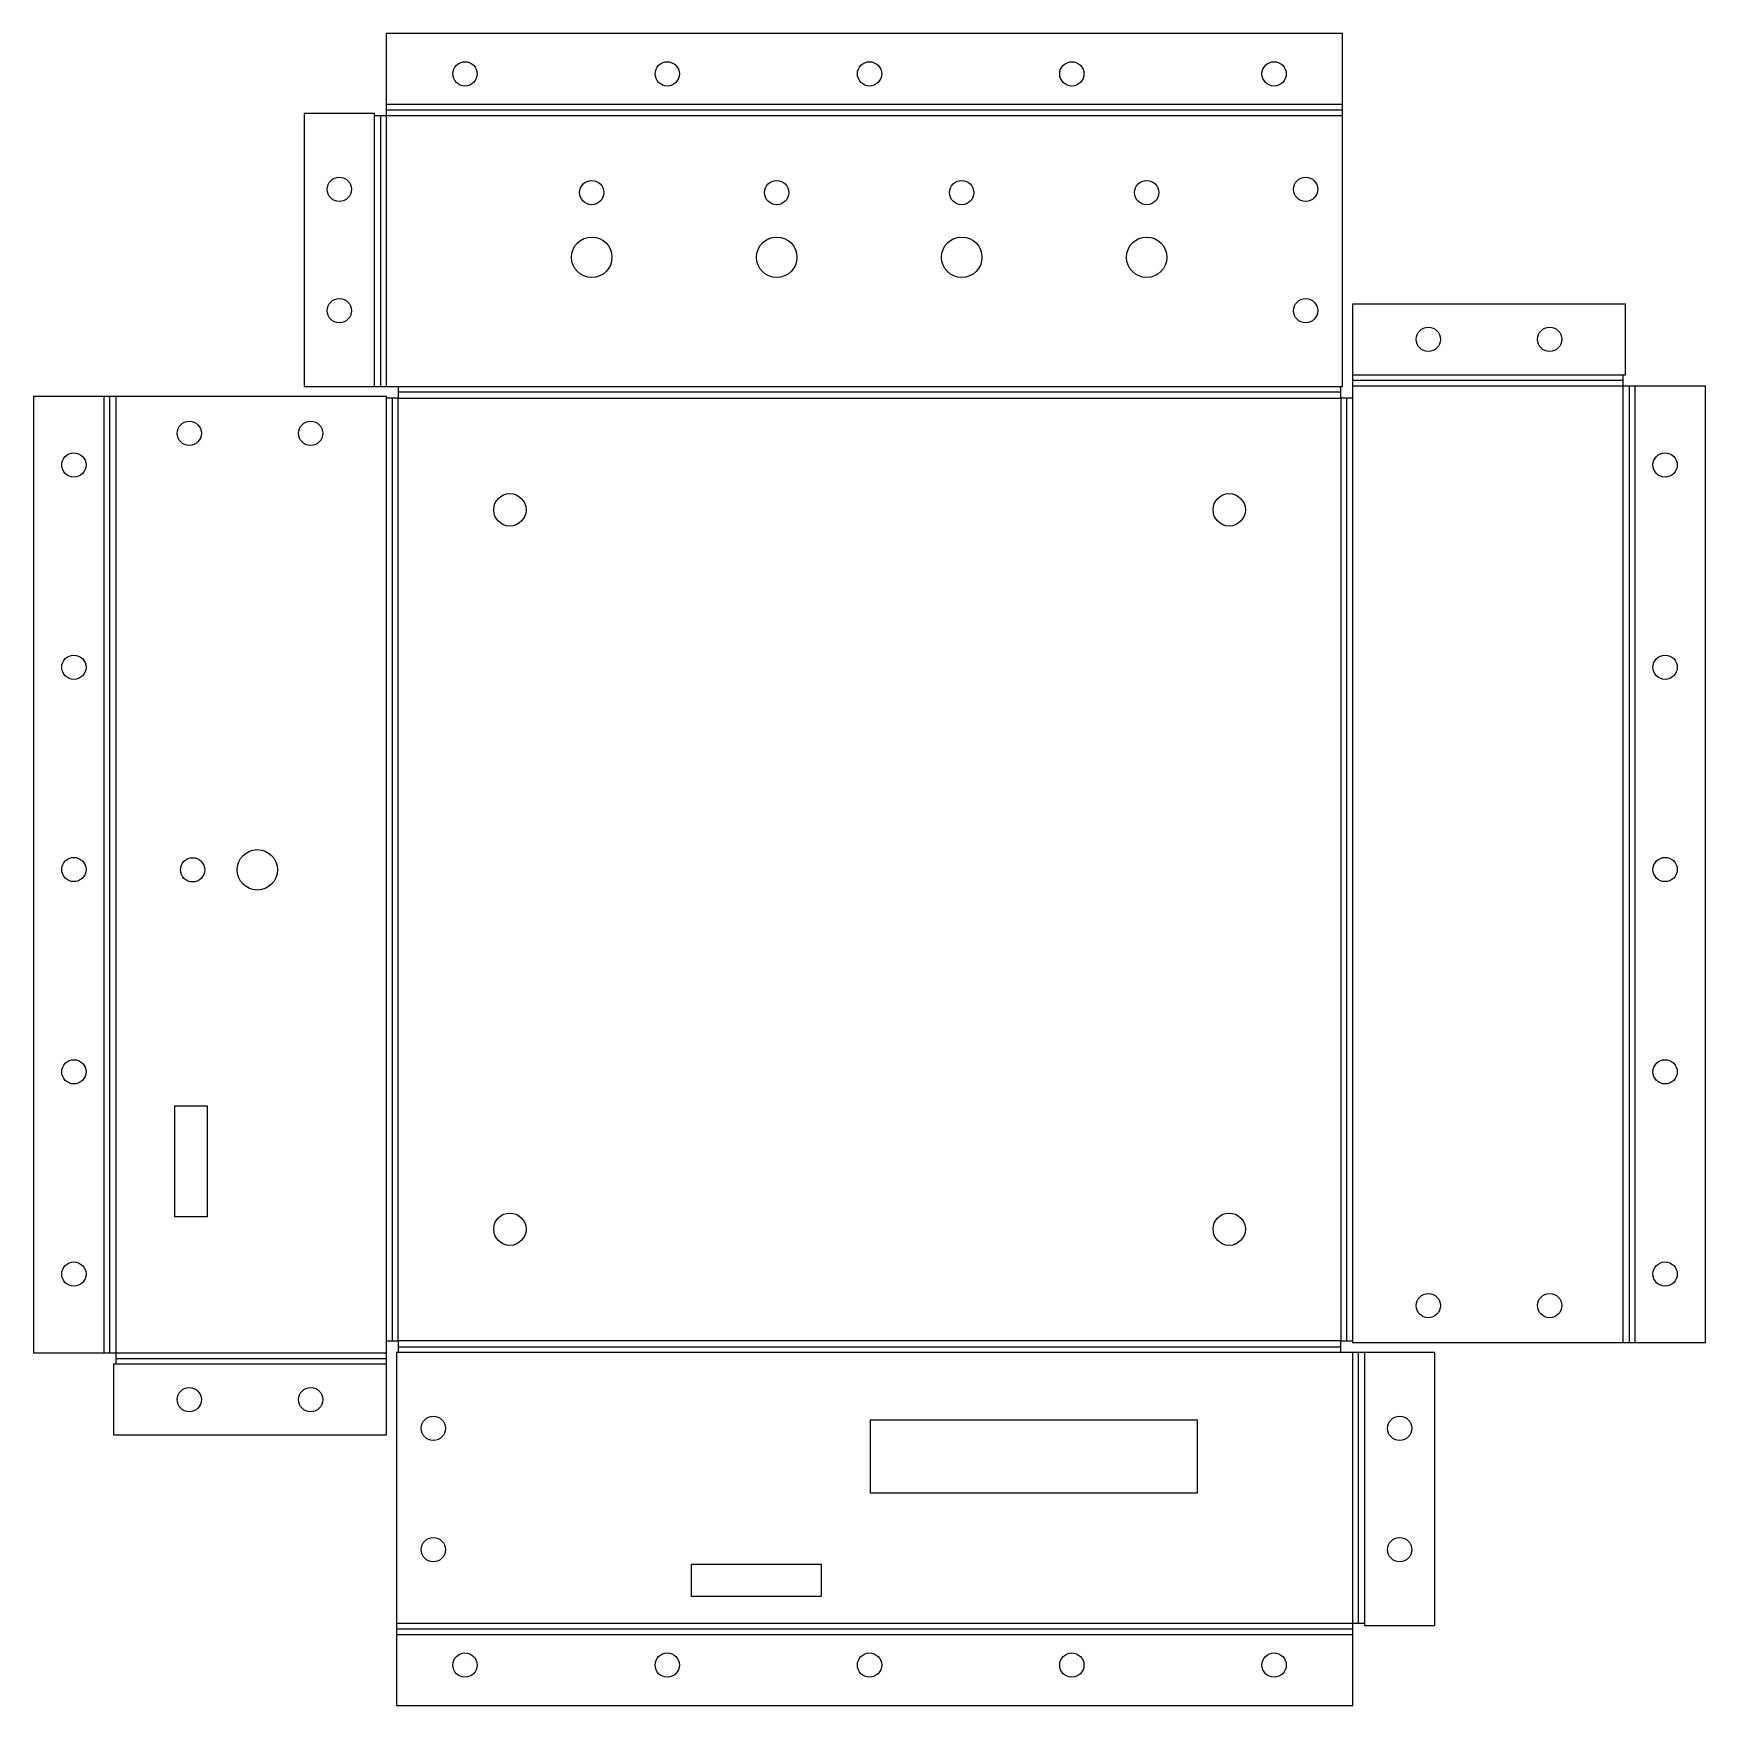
# Model space of a CAD drawing. Header units: millimetres. Extents: x -45 to 162, y 0 to 207.
import ezdxf

# ---------------------------------------------------------------- set-up
doc = ezdxf.new("R2010")
doc.units = ezdxf.units.MM

msp = doc.modelspace()

# ---------------------------------------------------------------- linework, layer by layer
at = {"layer": 'BEND'}
for p, q in [((-1.99, 196.48), (-1.99, 163.02)), ((-1.27, 197.2), (116.89, 197.2)), ((151.6, 163.76), (118.14, 163.76)), ((-35.43, 43.61), (-35.43, 161.77)), ((-0.53, 161.58), (-0.53, 45.06)), ((116.71, 162.3), (0.19, 162.3)), ((117.42, 45.06), (117.42, 161.58)), ((152.32, 163.04), (152.32, 44.88)), ((0.19, 44.34), (116.71, 44.34)), ((118.88, 10.17), (118.88, 43.63)), ((-34.71, 42.89), (-1.25, 42.89)), ((118.16, 9.45), (0, 9.45))]:
    msp.add_line(p, q, dxfattribs=at)
at = {"layer": 'BEND_EXTENT'}
for p, q in [((-2.71, 163.02), (-2.71, 196.48)), ((-1.27, 197.92), (116.89, 197.92)), ((116.89, 196.48), (-1.27, 196.48)), ((-1.27, 196.48), (-1.27, 163.02)), ((118.14, 164.47), (151.6, 164.47)), ((-36.15, 43.61), (-36.15, 161.77)), ((-34.71, 161.77), (-34.71, 43.61)), ((-1.25, 45.06), (-1.25, 161.58)), ((0.19, 163.02), (116.71, 163.02)), ((151.6, 163.04), (118.14, 163.04)), ((118.14, 161.58), (118.14, 45.06)), ((151.6, 44.88), (151.6, 163.04)), ((153.04, 163.04), (153.04, 44.88)), ((-34.71, 43.61), (-1.25, 43.61)), ((116.71, 43.63), (0.19, 43.63)), ((118.16, 10.17), (118.16, 43.63)), ((119.6, 43.63), (119.6, 10.17)), ((-1.25, 42.17), (-34.71, 42.17)), ((0, 10.17), (118.16, 10.17)), ((118.16, 8.73), (0, 8.73))]:
    msp.add_line(p, q, dxfattribs=at)
msp.add_lwpolyline([(116.71, 45.06), (0.19, 45.06), (0.19, 161.58), (116.71, 161.58)], close=True, dxfattribs=at)
at = {"layer": 'INTERIOR_PROFILES'}
for points in [[(-27.39, 60.39), (-27.39, 74.11), (-23.39, 74.11), (-23.39, 60.39)], [(98.95, 35.33), (98.95, 26.25), (58.59, 26.25), (58.59, 35.33)], [(36.46, 13.49), (36.46, 17.49), (52.47, 17.49), (52.47, 13.49)]]:
    msp.add_lwpolyline(points, close=True, dxfattribs=at)
for centre, radius in [((8.45, 201.65), 1.5), ((33.45, 201.65), 1.5), ((58.45, 201.65), 1.5), ((83.45, 201.65), 1.5), ((108.45, 201.65), 1.5), ((-7.07, 187.38), 1.5), ((24.12, 186.98), 1.5), ((46.98, 186.98), 1.5), ((69.84, 186.98), 1.5), ((92.7, 186.98), 1.5), ((112.34, 187.38), 1.5), ((24.12, 178.98), 2.5), ((46.98, 178.98), 2.5), ((69.84, 178.98), 2.5), ((92.7, 178.98), 2.5), ((-7.07, 172.38), 1.5), ((112.34, 172.38), 1.5), ((127.51, 168.84), 1.5), ((142.51, 168.84), 1.5), ((-25.62, 157.22), 1.5), ((-10.62, 157.22), 1.5), ((-39.88, 153.32), 1.5), ((156.77, 153.32), 1.5), ((14, 147.77), 2), ((102.9, 147.77), 2), ((-39.88, 128.32), 1.5), ((156.77, 128.32), 1.5), ((-17.21, 103.28), 2.5), ((-39.88, 103.32), 1.5), ((-25.21, 103.28), 1.5), ((156.77, 103.32), 1.5), ((-39.88, 78.32), 1.5), ((156.77, 78.32), 1.5), ((14, 58.87), 2), ((102.9, 58.87), 2), ((-39.88, 53.32), 1.5), ((156.77, 53.32), 1.5), ((127.51, 49.43), 1.5), ((142.51, 49.43), 1.5), ((-25.62, 37.81), 1.5), ((-10.62, 37.81), 1.5), ((4.55, 34.26), 1.5), ((123.96, 34.26), 1.5), ((4.55, 19.26), 1.5), ((123.96, 19.26), 1.5), ((8.45, 5), 1.5), ((33.45, 5), 1.5), ((58.45, 5), 1.5), ((83.45, 5), 1.5), ((108.45, 5), 1.5)]:
    msp.add_circle(centre, radius, dxfattribs=at)
at = {"layer": 'OUTER_PROFILES'}
msp.add_lwpolyline([(118.16, 0), (118.16, 10.17), (119.6, 10.17), (119.6, 9.9), (128.33, 9.9), (128.33, 43.63), (116.71, 43.63), (116.71, 45.06), (118.14, 45.06), (118.14, 44.88), (161.77, 44.88), (161.77, 163.04), (151.6, 163.04), (151.6, 164.47), (151.87, 164.47), (151.87, 173.2), (118.14, 173.2), (118.14, 161.58), (116.71, 161.58), (116.71, 163.02), (116.89, 163.02), (116.89, 206.65), (-1.27, 206.65), (-1.27, 196.48), (-2.71, 196.48), (-2.71, 196.75), (-11.44, 196.75), (-11.44, 163.02), (0.19, 163.02), (0.19, 161.58), (-1.25, 161.58), (-1.25, 161.77), (-44.88, 161.77), (-44.88, 43.61), (-34.71, 43.61), (-34.71, 42.17), (-34.98, 42.17), (-34.98, 33.44), (-1.25, 33.44), (-1.25, 45.06), (0.19, 45.06), (0.19, 43.63), (0, 43.63), (0, 0)], close=True, dxfattribs=at)

doc.saveas('drawing.dxf')
